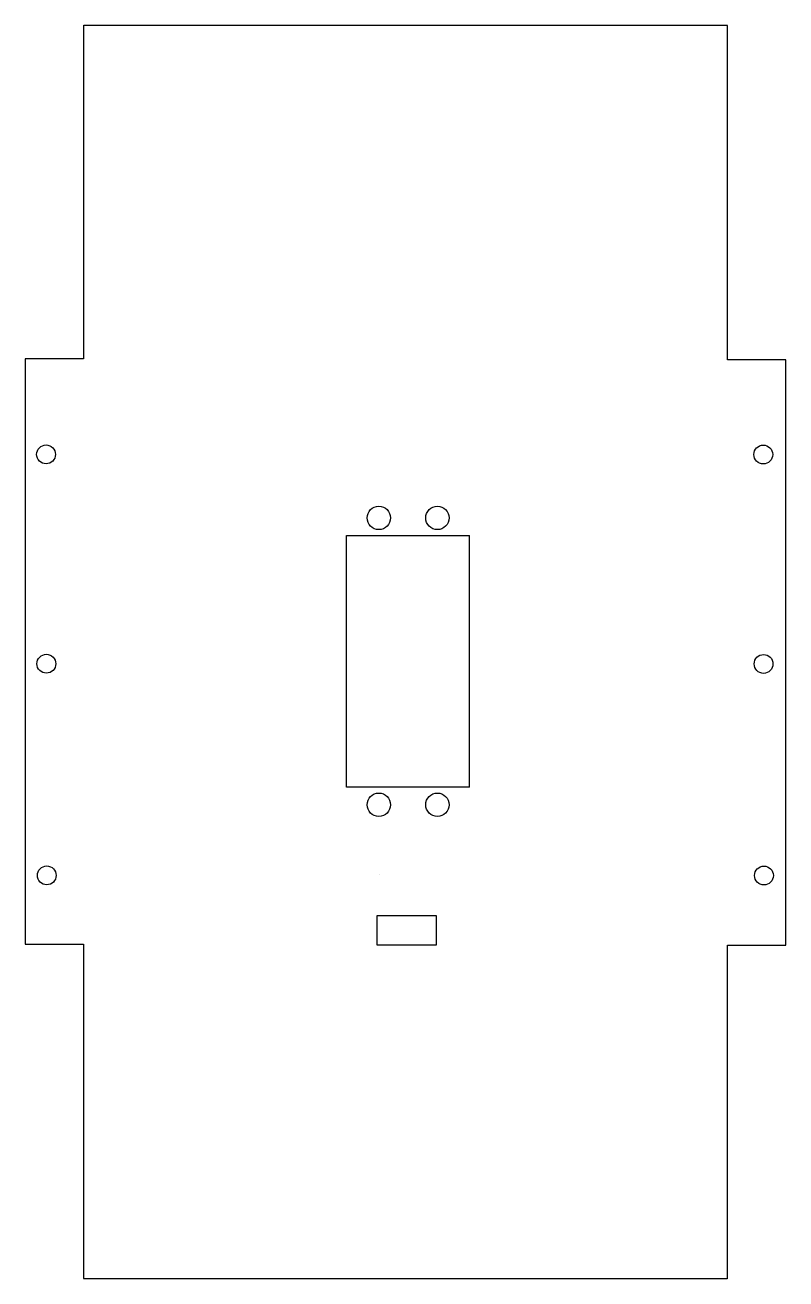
# Model space of a CAD drawing. Header units: millimetres. Extents: x -64 to 66, y -176 to 39.
import ezdxf

# ---------------------------------------------------------------- set-up
doc = ezdxf.new("R2010")
doc.units = ezdxf.units.MM
doc.layers.get('0').update_dxf_attribs({"linetype": 'CONTINUOUS'})
doc.layers.add('VISIBLE', color=7, linetype='CONTINUOUS')

msp = doc.modelspace()

# ---------------------------------------------------------------- linework, layer by layer
for p, q in [((-53.99, 38.64), (-53.99, -18.36)), ((-53.98, 38.64), (56.02, 38.64)), ((-63.99, -18.36), (-64, -118.37)), ((-53.99, -18.36), (-63.99, -18.36)), ((66, -18.52), (56, -18.52)), ((65.99, -118.53), (66, -18.52)), ((-64, -118.37), (-54, -118.37)), ((55.99, -118.53), (65.99, -118.53)), ((55.99, -175.53), (55.99, -118.53)), ((55.98, -175.53), (-54.02, -175.53))]:
    msp.add_line(p, q)
at = {"linetype": 'CONTINUOUS', "lineweight": -3}
for p, q in [((56, -18.52), (56.01, 38.57)), ((-54, -118.37), (-54, -175.46))]:
    msp.add_line(p, q, dxfattribs=at)
for points in [[(-3.5, -106.46), (-3.5, -106.46), (-3.5, -106.46)], [(6.3, -113.52), (-3.88, -113.52), (-3.88, -118.48), (6.3, -118.48)]]:
    msp.add_lwpolyline(points, close=True)
for centre in [(-60.41, -34.69), (62.13, -34.72), (-60.36, -70.45), (62.18, -70.48), (-60.29, -106.6), (62.25, -106.63)]:
    msp.add_circle(centre, 1.61)
at = {"layer": 'VISIBLE'}
for p, q in [((-9.05, -48.54), (11.95, -48.54)), ((-9.05, -91.54), (-9.05, -48.54)), ((11.95, -91.54), (11.95, -48.54)), ((11.95, -91.54), (-9.05, -91.54))]:
    msp.add_line(p, q, dxfattribs=at)
for centre in [(-3.55, -45.54), (6.45, -45.54), (-3.55, -94.54), (6.45, -94.54)]:
    msp.add_circle(centre, 2, dxfattribs=at)

doc.saveas('drawing.dxf')
